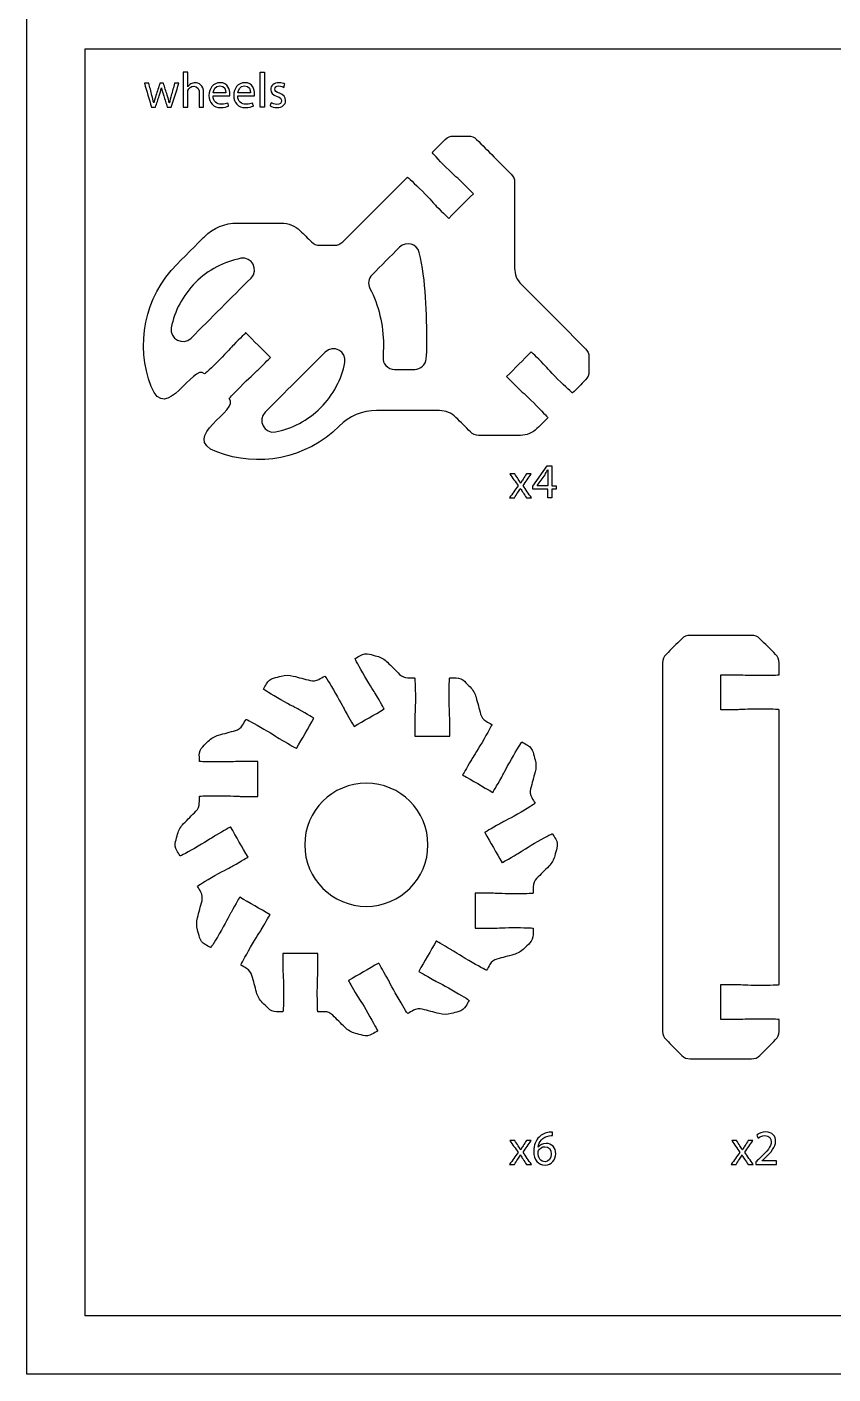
# Model space of a CAD drawing. Extents: x 0 to 430, y 150 to 450.
# Drawn here: x 0 to 69.2, y 150 to 265.7 of the extents above; entities that cross this region are included whole.
import ezdxf

# ---------------------------------------------------------------- set-up
doc = ezdxf.new("R2010")
doc.units = 0
doc.header["$MEASUREMENT"] = 0
doc.layers.add('DEFAULT', color=18, linetype='CONTINUOUS')

msp = doc.modelspace()

# ---------------------------------------------------------------- linework, layer by layer
at = {"layer": 'DEFAULT', "color": 116}
for points in [[(430, 150), (0, 150), (0, 450), (430, 450)], [(136.26, 155), (5, 155), (5, 263.77), (136.26, 263.77)]]:
    msp.add_lwpolyline(points, close=True, dxfattribs=at)
at = {"layer": 'DEFAULT', "color": 18}
for points in [[(20.02, 261.78), (20.39, 261.78), (20.39, 258.77), (20.02, 258.77)], [(44.71, 225.23), (44.71, 225.98), (43.43, 225.98), (43.43, 226.22), (44.66, 227.98), (45.06, 227.98), (45.06, 226.27), (45.44, 226.27), (45.44, 225.98), (45.06, 225.98), (45.06, 225.23)]]:
    msp.add_lwpolyline(points, close=True, dxfattribs=at)
for points, knots in [([(13.42, 261.78), (13.55, 261.78), (13.67, 261.78), (13.8, 261.78), (13.8, 261.35), (13.8, 260.93), (13.81, 260.5), (13.86, 260.6), (13.96, 260.7), (14.07, 260.76), (14.18, 260.82), (14.31, 260.87), (14.45, 260.87), (14.73, 260.87), (15.17, 260.7), (15.17, 259.99), (15.17, 259.59), (15.17, 259.18), (15.17, 258.77), (15.04, 258.77), (14.92, 258.77), (14.8, 258.77), (14.8, 259.16), (14.8, 259.56), (14.8, 259.95), (14.8, 260.28), (14.67, 260.56), (14.32, 260.56), (14.08, 260.56), (13.89, 260.39), (13.82, 260.19), (13.8, 260.14), (13.8, 260.08), (13.8, 260.01), (13.8, 259.6), (13.8, 259.18), (13.8, 258.77), (13.67, 258.77), (13.55, 258.77), (13.42, 258.77), (13.42, 259.77), (13.42, 260.78), (13.42, 261.78)], [8.516, 8.516, 8.516, 8.516, 9.571, 9.571, 9.571, 13.217, 13.217, 13.217, 14.217, 14.217, 14.217, 15.217, 15.217, 15.217, 16.217, 16.217, 16.217, 19.672, 19.672, 19.672, 20.726, 20.726, 20.726, 24.06, 24.06, 24.06, 25.06, 25.06, 25.06, 26.06, 26.06, 26.06, 27.06, 27.06, 27.06, 30.562, 30.562, 30.562, 31.617, 31.617, 31.617, 40.133, 40.133, 40.133, 40.133]), ([(10.46, 260.82), (10.55, 260.47), (10.64, 260.13), (10.73, 259.78), (10.79, 259.55), (10.84, 259.34), (10.88, 259.13), (10.88, 259.13), (10.89, 259.13), (10.89, 259.13), (10.94, 259.34), (11.01, 259.56), (11.07, 259.78), (11.19, 260.12), (11.3, 260.47), (11.41, 260.82), (11.51, 260.82), (11.62, 260.82), (11.72, 260.82), (11.83, 260.48), (11.93, 260.14), (12.04, 259.8), (12.12, 259.55), (12.17, 259.34), (12.22, 259.13), (12.23, 259.13), (12.23, 259.13), (12.23, 259.13), (12.27, 259.34), (12.32, 259.55), (12.39, 259.79), (12.49, 260.14), (12.59, 260.48), (12.68, 260.82), (12.81, 260.82), (12.93, 260.82), (13.05, 260.82), (12.83, 260.14), (12.61, 259.46), (12.39, 258.77), (12.28, 258.77), (12.16, 258.77), (12.05, 258.77), (11.95, 259.1), (11.84, 259.42), (11.74, 259.75), (11.67, 259.98), (11.61, 260.18), (11.55, 260.42), (11.5, 260.18), (11.43, 259.97), (11.36, 259.75), (11.25, 259.42), (11.14, 259.1), (11.03, 258.77), (10.92, 258.77), (10.81, 258.77), (10.69, 258.77), (10.49, 259.46), (10.28, 260.14), (10.08, 260.82), (10.2, 260.82), (10.33, 260.82), (10.46, 260.82)], [0, 0, 0, 0, 3.048331, 3.048331, 3.048331, 4.048331, 4.048331, 4.048331, 4.084331, 4.084331, 4.084331, 5.084331, 5.084331, 5.084331, 8.194339, 8.194339, 8.194339, 9.081339, 9.081339, 9.081339, 12.119695, 12.119695, 12.119695, 13.119695, 13.119695, 13.119695, 13.154695, 13.154695, 13.154695, 14.154695, 14.154695, 14.154695, 17.184048, 17.184048, 17.184048, 18.227048, 18.227048, 18.227048, 24.326119, 24.326119, 24.326119, 25.286119, 25.286119, 25.286119, 28.195317, 28.195317, 28.195317, 29.219317, 29.219317, 29.219317, 30.219317, 30.219317, 30.219317, 33.132444, 33.132444, 33.132444, 34.092444, 34.092444, 34.092444, 40.155778, 40.155778, 40.155778, 41.234778, 41.234778, 41.234778, 41.234778]), ([(15.98, 259.73), (15.99, 259.23), (16.31, 259.02), (16.68, 259.02), (16.95, 259.02), (17.11, 259.06), (17.25, 259.12), (17.27, 259.03), (17.29, 258.95), (17.31, 258.86), (17.18, 258.8), (16.96, 258.73), (16.63, 258.73), (16, 258.73), (15.63, 259.15), (15.63, 259.76), (15.63, 260.38), (15.99, 260.87), (16.59, 260.87), (17.26, 260.87), (17.43, 260.28), (17.43, 259.9), (17.43, 259.83), (17.42, 259.77), (17.42, 259.73), (16.94, 259.73), (16.46, 259.73), (15.98, 259.73)], [4.078, 4.078, 4.078, 4.078, 5.078, 5.078, 5.078, 6.078, 6.078, 6.078, 6.85416, 6.85416, 6.85416, 7.85416, 7.85416, 7.85416, 8.85416, 8.85416, 8.85416, 9.85416, 9.85416, 9.85416, 10.85416, 10.85416, 10.85416, 11.85416, 11.85416, 11.85416, 15.93216, 15.93216, 15.93216, 15.93216]), ([(17.07, 260), (17.08, 260.23), (16.98, 260.6), (16.56, 260.6), (16.18, 260.6), (16.02, 260.25), (15.99, 260), (16.35, 260), (16.71, 260), (17.07, 260)], [3.082, 3.082, 3.082, 3.082, 4.082, 4.082, 4.082, 5.082, 5.082, 5.082, 8.164, 8.164, 8.164, 8.164]), ([(18.1, 259.73), (18.11, 259.23), (18.43, 259.02), (18.8, 259.02), (19.07, 259.02), (19.23, 259.06), (19.37, 259.12), (19.39, 259.03), (19.41, 258.95), (19.44, 258.86), (19.3, 258.8), (19.08, 258.73), (18.75, 258.73), (18.12, 258.73), (17.75, 259.15), (17.75, 259.76), (17.75, 260.38), (18.11, 260.87), (18.71, 260.87), (19.38, 260.87), (19.55, 260.28), (19.55, 259.9), (19.55, 259.83), (19.55, 259.77), (19.54, 259.73), (19.06, 259.73), (18.58, 259.73), (18.1, 259.73)], [4.078, 4.078, 4.078, 4.078, 5.078, 5.078, 5.078, 6.078, 6.078, 6.078, 6.85416, 6.85416, 6.85416, 7.85416, 7.85416, 7.85416, 8.85416, 8.85416, 8.85416, 9.85416, 9.85416, 9.85416, 10.85416, 10.85416, 10.85416, 11.85416, 11.85416, 11.85416, 15.93216, 15.93216, 15.93216, 15.93216]), ([(19.19, 260), (19.2, 260.23), (19.1, 260.6), (18.68, 260.6), (18.3, 260.6), (18.14, 260.25), (18.11, 260), (18.47, 260), (18.83, 260), (19.19, 260)], [3.082, 3.082, 3.082, 3.082, 4.082, 4.082, 4.082, 5.082, 5.082, 5.082, 8.164, 8.164, 8.164, 8.164]), ([(20.96, 259.15), (21.07, 259.08), (21.27, 259.01), (21.46, 259.01), (21.73, 259.01), (21.85, 259.14), (21.85, 259.31), (21.85, 259.49), (21.75, 259.59), (21.47, 259.69), (21.1, 259.82), (20.93, 260.02), (20.93, 260.27), (20.93, 260.6), (21.2, 260.87), (21.64, 260.87), (21.84, 260.87), (22.03, 260.81), (22.14, 260.74), (22.11, 260.65), (22.08, 260.56), (22.05, 260.47), (21.97, 260.52), (21.82, 260.59), (21.63, 260.59), (21.41, 260.59), (21.29, 260.46), (21.29, 260.31), (21.29, 260.14), (21.41, 260.06), (21.67, 259.96), (22.03, 259.83), (22.21, 259.65), (22.21, 259.34), (22.21, 258.98), (21.93, 258.73), (21.45, 258.73), (21.22, 258.73), (21.02, 258.79), (20.87, 258.87), (20.9, 258.96), (20.93, 259.06), (20.96, 259.15)], [0.846234, 0.846234, 0.846234, 0.846234, 1.846234, 1.846234, 1.846234, 2.846234, 2.846234, 2.846234, 3.846234, 3.846234, 3.846234, 4.846234, 4.846234, 4.846234, 5.846234, 5.846234, 5.846234, 6.846234, 6.846234, 6.846234, 7.658342, 7.658342, 7.658342, 8.658342, 8.658342, 8.658342, 9.658342, 9.658342, 9.658342, 10.658342, 10.658342, 10.658342, 11.658342, 11.658342, 11.658342, 12.658342, 12.658342, 12.658342, 13.658342, 13.658342, 13.658342, 14.504576, 14.504576, 14.504576, 14.504576]), ([(41.89, 227.28), (41.98, 227.13), (42.08, 226.98), (42.18, 226.84), (42.26, 226.72), (42.32, 226.62), (42.39, 226.5), (42.39, 226.5), (42.39, 226.5), (42.4, 226.5), (42.47, 226.62), (42.53, 226.73), (42.6, 226.84), (42.7, 226.99), (42.79, 227.13), (42.89, 227.28), (43.02, 227.28), (43.16, 227.28), (43.29, 227.28), (43.06, 226.95), (42.83, 226.62), (42.59, 226.29), (42.83, 225.93), (43.07, 225.58), (43.31, 225.23), (43.17, 225.23), (43.03, 225.23), (42.89, 225.23), (42.79, 225.38), (42.69, 225.54), (42.59, 225.69), (42.51, 225.81), (42.44, 225.92), (42.36, 226.04), (42.29, 225.92), (42.22, 225.81), (42.14, 225.69), (42.05, 225.54), (41.95, 225.38), (41.85, 225.23), (41.71, 225.23), (41.58, 225.23), (41.44, 225.23), (41.68, 225.58), (41.92, 225.92), (42.17, 226.27), (41.93, 226.61), (41.7, 226.94), (41.47, 227.28), (41.61, 227.28), (41.75, 227.28), (41.89, 227.28)], [1.175, 1.175, 1.175, 1.175, 2.671308, 2.671308, 2.671308, 3.671308, 3.671308, 3.671308, 3.707308, 3.707308, 3.707308, 4.707308, 4.707308, 4.707308, 6.187538, 6.187538, 6.187538, 7.325538, 7.325538, 7.325538, 10.75863, 10.75863, 10.75863, 14.385133, 14.385133, 14.385133, 15.584133, 15.584133, 15.584133, 17.14431, 17.14431, 17.14431, 18.16731, 18.16731, 18.16731, 19.16731, 19.16731, 19.16731, 20.719886, 20.719886, 20.719886, 21.883886, 21.883886, 21.883886, 25.494335, 25.494335, 25.494335, 28.950641, 28.950641, 28.950641, 30.125641, 30.125641, 30.125641, 30.125641]), ([(44.71, 226.27), (44.71, 226.57), (44.71, 226.88), (44.71, 227.19), (44.71, 227.33), (44.71, 227.47), (44.72, 227.62), (44.71, 227.62), (44.71, 227.62), (44.71, 227.62), (44.62, 227.46), (44.55, 227.34), (44.48, 227.21), (44.25, 226.9), (44.03, 226.59), (43.8, 226.27), (44.1, 226.27), (44.41, 226.27), (44.71, 226.27)], [2.555, 2.555, 2.555, 2.555, 5.157, 5.157, 5.157, 6.157, 6.157, 6.157, 6.193, 6.193, 6.193, 7.193, 7.193, 7.193, 10.483231, 10.483231, 10.483231, 13.038231, 13.038231, 13.038231, 13.038231]), ([(41.89, 170.04), (41.98, 169.89), (42.08, 169.74), (42.18, 169.6), (42.26, 169.48), (42.32, 169.38), (42.39, 169.26), (42.39, 169.26), (42.39, 169.26), (42.4, 169.26), (42.47, 169.39), (42.53, 169.49), (42.6, 169.6), (42.7, 169.75), (42.79, 169.89), (42.89, 170.04), (43.02, 170.04), (43.16, 170.04), (43.29, 170.04), (43.06, 169.71), (42.83, 169.38), (42.59, 169.05), (42.83, 168.69), (43.07, 168.34), (43.31, 167.99), (43.17, 167.99), (43.03, 167.99), (42.89, 167.99), (42.79, 168.14), (42.69, 168.3), (42.59, 168.45), (42.51, 168.57), (42.44, 168.68), (42.36, 168.81), (42.29, 168.68), (42.22, 168.57), (42.14, 168.45), (42.05, 168.3), (41.95, 168.14), (41.85, 167.99), (41.71, 167.99), (41.58, 167.99), (41.44, 167.99), (41.68, 168.34), (41.92, 168.69), (42.17, 169.03), (41.93, 169.37), (41.7, 169.7), (41.47, 170.04), (41.61, 170.04), (41.75, 170.04), (41.89, 170.04)], [0, 0, 0, 0, 1.496308, 1.496308, 1.496308, 2.496308, 2.496308, 2.496308, 2.532308, 2.532308, 2.532308, 3.532308, 3.532308, 3.532308, 5.012538, 5.012538, 5.012538, 6.150538, 6.150538, 6.150538, 9.58363, 9.58363, 9.58363, 13.210133, 13.210133, 13.210133, 14.409133, 14.409133, 14.409133, 15.970148, 15.970148, 15.970148, 16.993148, 16.993148, 16.993148, 17.993148, 17.993148, 17.993148, 19.546566, 19.546566, 19.546566, 20.710566, 20.710566, 20.710566, 24.321014, 24.321014, 24.321014, 27.777321, 27.777321, 27.777321, 28.952321, 28.952321, 28.952321, 28.952321]), ([(45.12, 170.48), (45.05, 170.48), (44.95, 170.48), (44.85, 170.46), (44.26, 170.36), (43.95, 169.94), (43.89, 169.48), (43.89, 169.48), (43.9, 169.48), (43.9, 169.48), (44.03, 169.66), (44.26, 169.8), (44.57, 169.8), (45.05, 169.8), (45.4, 169.45), (45.4, 168.91), (45.4, 168.41), (45.05, 167.94), (44.48, 167.94), (43.89, 167.94), (43.51, 168.4), (43.51, 169.11), (43.51, 169.66), (43.7, 170.08), (43.97, 170.35), (44.2, 170.58), (44.51, 170.72), (44.85, 170.76), (44.96, 170.78), (45.06, 170.78), (45.12, 170.78), (45.12, 170.68), (45.12, 170.58), (45.12, 170.48)], [0.863, 0.863, 0.863, 0.863, 1.863, 1.863, 1.863, 2.863, 2.863, 2.863, 2.899, 2.899, 2.899, 3.899, 3.899, 3.899, 4.899, 4.899, 4.899, 5.899, 5.899, 5.899, 6.899, 6.899, 6.899, 7.899, 7.899, 7.899, 8.899, 8.899, 8.899, 9.899, 9.899, 9.899, 10.762, 10.762, 10.762, 10.762]), ([(60.92, 170.04), (61.02, 169.89), (61.11, 169.74), (61.21, 169.6), (61.29, 169.48), (61.35, 169.38), (61.42, 169.26), (61.42, 169.26), (61.43, 169.26), (61.43, 169.26), (61.5, 169.39), (61.57, 169.49), (61.64, 169.6), (61.73, 169.75), (61.83, 169.89), (61.92, 170.04), (62.06, 170.04), (62.19, 170.04), (62.32, 170.04), (62.09, 169.71), (61.86, 169.38), (61.63, 169.05), (61.87, 168.69), (62.11, 168.34), (62.35, 167.99), (62.21, 167.99), (62.06, 167.99), (61.92, 167.99), (61.82, 168.14), (61.72, 168.3), (61.62, 168.45), (61.54, 168.57), (61.47, 168.68), (61.39, 168.81), (61.33, 168.68), (61.25, 168.57), (61.18, 168.45), (61.08, 168.3), (60.98, 168.14), (60.88, 167.99), (60.75, 167.99), (60.61, 167.99), (60.47, 167.99), (60.71, 168.34), (60.96, 168.69), (61.2, 169.03), (60.97, 169.37), (60.74, 169.7), (60.51, 170.04), (60.64, 170.04), (60.78, 170.04), (60.92, 170.04)], [0, 0, 0, 0, 1.496308, 1.496308, 1.496308, 2.496308, 2.496308, 2.496308, 2.532308, 2.532308, 2.532308, 3.532308, 3.532308, 3.532308, 5.012538, 5.012538, 5.012538, 6.150538, 6.150538, 6.150538, 9.58363, 9.58363, 9.58363, 13.210133, 13.210133, 13.210133, 14.409133, 14.409133, 14.409133, 15.970148, 15.970148, 15.970148, 16.993148, 16.993148, 16.993148, 17.993148, 17.993148, 17.993148, 19.546566, 19.546566, 19.546566, 20.711566, 20.711566, 20.711566, 24.322586, 24.322586, 24.322586, 27.778892, 27.778892, 27.778892, 28.953892, 28.953892, 28.953892, 28.953892]), ([(62.59, 167.99), (62.59, 168.07), (62.59, 168.14), (62.59, 168.22), (62.69, 168.31), (62.78, 168.41), (62.88, 168.5), (63.58, 169.17), (63.9, 169.52), (63.9, 169.94), (63.9, 170.22), (63.77, 170.48), (63.36, 170.48), (63.11, 170.48), (62.9, 170.35), (62.77, 170.24), (62.74, 170.33), (62.7, 170.42), (62.66, 170.51), (62.85, 170.67), (63.12, 170.79), (63.43, 170.79), (64.03, 170.79), (64.28, 170.38), (64.28, 169.99), (64.28, 169.48), (63.91, 169.07), (63.33, 168.51), (63.26, 168.44), (63.18, 168.37), (63.11, 168.3), (63.52, 168.3), (63.93, 168.3), (64.34, 168.3), (64.34, 168.19), (64.34, 168.09), (64.34, 167.99), (63.76, 167.99), (63.17, 167.99), (62.59, 167.99)], [4.977, 4.977, 4.977, 4.977, 5.624, 5.624, 5.624, 6.777406, 6.777406, 6.777406, 7.777406, 7.777406, 7.777406, 8.777406, 8.777406, 8.777406, 9.777406, 9.777406, 9.777406, 10.593759, 10.593759, 10.593759, 11.593759, 11.593759, 11.593759, 12.593759, 12.593759, 12.593759, 13.593759, 13.593759, 13.593759, 14.466644, 14.466644, 14.466644, 17.968644, 17.968644, 17.968644, 18.844644, 18.844644, 18.844644, 23.821644, 23.821644, 23.821644, 23.821644]), ([(45.02, 168.89), (45.02, 169.28), (44.79, 169.52), (44.45, 169.52), (44.23, 169.52), (44.02, 169.38), (43.92, 169.18), (43.89, 169.14), (43.88, 169.08), (43.88, 169.02), (43.88, 168.56), (44.09, 168.23), (44.48, 168.23), (44.8, 168.23), (45.02, 168.5), (45.02, 168.89)], [1, 1, 1, 1, 2, 2, 2, 3, 3, 3, 4, 4, 4, 5, 5, 5, 6, 6, 6, 6])]:
    msp.add_open_spline(points, degree=3, knots=knots, dxfattribs=at)
at = {"layer": 'DEFAULT', "color": 1}
for points, knots in [([(16.29, 229.17), (19.81, 227.8), (23.96, 228.55), (26.8, 231.38), (27.66, 232.23), (28.81, 232.72), (30.02, 232.72), (31.83, 232.72), (33.63, 232.72), (35.43, 232.72), (35.95, 232.72), (36.46, 232.51), (36.83, 232.13), (37.25, 231.72), (37.66, 231.3), (38.08, 230.89), (38.27, 230.7), (38.52, 230.59), (38.78, 230.59), (39.98, 230.59), (41.18, 230.59), (42.37, 230.59), (42.91, 230.59), (43.41, 230.8), (43.79, 231.18), (44.1, 231.49), (44.4, 231.8), (44.71, 232.11), (44.71, 232.15), (44.18, 232.71), (43.51, 233.38), (42.83, 234.06), (42.39, 234.43), (42.24, 234.58), (41.62, 235.19), (41.18, 235.64), (41.18, 235.64), (41.89, 236.35), (42.6, 237.06), (43.3, 237.76), (43.3, 237.76), (43.75, 237.32), (44.36, 236.7), (44.51, 236.55), (44.88, 236.11), (45.56, 235.43), (46.24, 234.75), (46.8, 234.23), (46.84, 234.23), (47.21, 234.6), (47.59, 234.98), (47.96, 235.35), (48.14, 235.54), (48.25, 235.79), (48.25, 236.06), (48.25, 236.48), (48.25, 236.91), (48.25, 237.33), (48.25, 237.6), (48.14, 237.85), (47.96, 238.03), (46.12, 239.87), (44.29, 241.7), (42.45, 243.54), (42.07, 243.92), (41.86, 244.42), (41.87, 244.95), (41.86, 247.41), (41.86, 249.87), (41.86, 252.32), (41.87, 252.59), (41.76, 252.84), (41.57, 253.03), (40.58, 254.02), (39.59, 255.01), (38.6, 256), (38.42, 256.18), (38.16, 256.29), (37.9, 256.29), (37.47, 256.29), (37.05, 256.29), (36.62, 256.29), (36.36, 256.29), (36.11, 256.18), (35.92, 256), (35.54, 255.63), (35.17, 255.25), (34.79, 254.88), (34.77, 254.86), (35.31, 254.29), (35.99, 253.6), (36.68, 252.92), (37.12, 252.55), (37.27, 252.4), (37.88, 251.78), (38.33, 251.34), (38.33, 251.34), (37.62, 250.64), (36.91, 249.93), (36.21, 249.22), (36.21, 249.22), (35.77, 249.66), (35.14, 250.28), (35, 250.43), (34.62, 250.87), (33.95, 251.55), (33.27, 252.23), (32.71, 252.75), (32.67, 252.76), (30.82, 250.9), (28.97, 249.05), (27.11, 247.2), (26.93, 247.02), (26.67, 246.91), (26.41, 246.91), (25.98, 246.91), (25.56, 246.91), (25.13, 246.91), (24.87, 246.91), (24.62, 247.02), (24.43, 247.2), (24.11, 247.52), (23.79, 247.84), (23.46, 248.16), (23.03, 248.59), (22.45, 248.82), (21.84, 248.82), (20.58, 248.82), (19.32, 248.82), (18.07, 248.82), (17.01, 248.82), (15.99, 248.4), (15.24, 247.65), (15.24, 247.65), (13.71, 246.12), (12.89, 245.3), (10.05, 242.46), (9.31, 238.31), (10.67, 234.79), (11.95, 231.49), (14.25, 236.87), (15.25, 235.87), (15.29, 235.87), (15.85, 236.39), (16.52, 237.07), (17.2, 237.75), (17.58, 238.19), (17.72, 238.34), (18.34, 238.96), (18.78, 239.4), (18.78, 239.4), (19.49, 238.69), (20.2, 237.99), (20.91, 237.28), (20.91, 237.28), (20.46, 236.84), (19.85, 236.22), (19.7, 236.07), (19.26, 235.7), (18.57, 235.02), (17.9, 234.34), (17.37, 233.78), (17.37, 233.75), (18.37, 232.75), (13, 230.44), (16.29, 229.17)], [3, 3, 3, 3, 4, 4, 4, 5, 5, 5, 20.316, 20.316, 20.316, 21.316, 21.316, 21.316, 26.305345, 26.305345, 26.305345, 27.305345, 27.305345, 27.305345, 37.473345, 37.473345, 37.473345, 38.473345, 38.473345, 38.473345, 42.193434, 42.193434, 42.193434, 43.193434, 43.193434, 43.193434, 44.193434, 44.193434, 44.193434, 45.193434, 45.193434, 45.193434, 53.704177, 53.704177, 53.704177, 54.704177, 54.704177, 54.704177, 55.704177, 55.704177, 55.704177, 56.704177, 56.704177, 56.704177, 61.204216, 61.204216, 61.204216, 62.204216, 62.204216, 62.204216, 65.824216, 65.824216, 65.824216, 66.824216, 66.824216, 66.824216, 88.894433, 88.894433, 88.894433, 89.894433, 89.894433, 89.894433, 110.789434, 110.789434, 110.789434, 111.789434, 111.789434, 111.789434, 123.669535, 123.669535, 123.669535, 124.669535, 124.669535, 124.669535, 128.28254, 128.28254, 128.28254, 129.28254, 129.28254, 129.28254, 133.783287, 133.783287, 133.783287, 134.783287, 134.783287, 134.783287, 135.783287, 135.783287, 135.783287, 136.783287, 136.783287, 136.783287, 145.293317, 145.293317, 145.293317, 146.293317, 146.293317, 146.293317, 147.293317, 147.293317, 147.293317, 148.293317, 148.293317, 148.293317, 170.572838, 170.572838, 170.572838, 171.572838, 171.572838, 171.572838, 175.186844, 175.186844, 175.186844, 176.186844, 176.186844, 176.186844, 180.046246, 180.046246, 180.046246, 181.046246, 181.046246, 181.046246, 191.744248, 191.744248, 191.744248, 192.744248, 192.744248, 192.744248, 193.744248, 193.744248, 193.744248, 194.744248, 194.744248, 194.744248, 195.744248, 195.744248, 195.744248, 196.744248, 196.744248, 196.744248, 197.744248, 197.744248, 197.744248, 198.744248, 198.744248, 198.744248, 207.254285, 207.254285, 207.254285, 208.254285, 208.254285, 208.254285, 209.254285, 209.254285, 209.254285, 210.254285, 210.254285, 210.254285, 211.254285, 211.254285, 211.254285, 211.254285]), ([(30.57, 237.33), (30.59, 237.66), (30.61, 238), (30.61, 238.34), (30.61, 240.09), (30.19, 241.76), (29.45, 243.21), (29.25, 243.6), (29.32, 244.07), (29.63, 244.37), (30.42, 245.17), (31.21, 245.96), (32, 246.75), (32.55, 247.3), (33.49, 247.04), (33.68, 246.29), (34.27, 243.9), (34.33, 241.1), (34.33, 238.34), (34.33, 237.94), (34.32, 237.56), (34.28, 237.17), (34.24, 236.65), (33.81, 236.26), (33.29, 236.26), (32.71, 236.26), (32.13, 236.26), (31.56, 236.26), (30.98, 236.26), (30.51, 236.75), (30.57, 237.33)], [1, 1, 1, 1, 2, 2, 2, 3, 3, 3, 4, 4, 4, 13.520491, 13.520491, 13.520491, 14.520491, 14.520491, 14.520491, 15.520491, 15.520491, 15.520491, 16.520491, 16.520491, 16.520491, 17.520491, 17.520491, 17.520491, 22.428491, 22.428491, 22.428491, 23.428491, 23.428491, 23.428491, 23.428491]), ([(19.24, 244.1), (17.52, 242.38), (15.81, 240.66), (14.09, 238.94), (13.4, 238.25), (12.21, 238.87), (12.39, 239.83), (12.67, 241.25), (13.37, 242.61), (14.47, 243.71), (15.57, 244.81), (16.93, 245.51), (18.36, 245.79), (19.32, 245.98), (19.94, 244.79), (19.24, 244.1)], [0, 0, 0, 0, 20.659539, 20.659539, 20.659539, 21.659539, 21.659539, 21.659539, 22.659539, 22.659539, 22.659539, 23.659539, 23.659539, 23.659539, 24.659539, 24.659539, 24.659539, 24.659539]), ([(20.45, 232.58), (22.17, 234.3), (23.89, 236.02), (25.6, 237.73), (26.3, 238.43), (27.49, 237.81), (27.29, 236.84), (27.01, 235.42), (26.32, 234.07), (25.22, 232.97), (24.12, 231.87), (22.76, 231.17), (21.34, 230.89), (20.38, 230.69), (19.76, 231.89), (20.45, 232.58)], [0, 0, 0, 0, 20.640447, 20.640447, 20.640447, 21.640447, 21.640447, 21.640447, 22.640447, 22.640447, 22.640447, 23.640447, 23.640447, 23.640447, 24.640447, 24.640447, 24.640447, 24.640447]), ([(62.22, 177.06), (60.45, 177.06), (58.69, 177.06), (56.93, 177.06), (56.66, 177.06), (56.41, 177.16), (56.22, 177.35), (55.77, 177.8), (55.32, 178.25), (54.87, 178.71), (54.68, 178.89), (54.57, 179.15), (54.57, 179.41), (54.57, 189.96), (54.57, 200.52), (54.57, 211.07), (54.57, 211.33), (54.68, 211.59), (54.87, 211.78), (55.32, 212.23), (55.77, 212.68), (56.22, 213.13), (56.41, 213.32), (56.66, 213.42), (56.93, 213.42), (58.69, 213.42), (60.45, 213.42), (62.22, 213.42), (62.48, 213.42), (62.74, 213.32), (62.92, 213.13), (63.37, 212.68), (63.83, 212.23), (64.28, 211.78), (64.46, 211.59), (64.57, 211.33), (64.57, 211.07), (64.57, 210.73), (64.57, 210.39), (64.57, 210.04), (64.57, 210.02), (63.79, 209.99), (62.82, 209.99), (61.85, 209.99), (61.28, 210.04), (61.07, 210.04), (60.57, 210.04), (60.07, 210.04), (59.57, 210.04), (59.57, 209.04), (59.57, 208.04), (59.57, 207.04), (60.07, 207.04), (60.57, 207.04), (61.07, 207.04), (61.28, 207.04), (61.85, 207.09), (62.82, 207.09), (63.79, 207.09), (64.57, 207.07), (64.57, 207.04), (64.57, 199.17), (64.57, 191.31), (64.57, 183.44), (64.57, 183.41), (63.79, 183.39), (62.82, 183.39), (61.85, 183.39), (61.28, 183.44), (61.07, 183.44), (60.57, 183.44), (60.07, 183.44), (59.57, 183.44), (59.57, 182.44), (59.57, 181.44), (59.57, 180.43), (60.07, 180.43), (60.57, 180.43), (61.07, 180.43), (61.28, 180.43), (61.85, 180.48), (62.82, 180.48), (63.79, 180.48), (64.57, 180.46), (64.57, 180.43), (64.57, 180.09), (64.57, 179.75), (64.57, 179.41), (64.57, 179.15), (64.46, 178.89), (64.28, 178.71), (63.83, 178.25), (63.37, 177.8), (62.92, 177.35), (62.74, 177.16), (62.48, 177.06), (62.22, 177.06)], [1, 1, 1, 1, 15.992, 15.992, 15.992, 16.992, 16.992, 16.992, 22.421873, 22.421873, 22.421873, 23.421873, 23.421873, 23.421873, 113.155873, 113.155873, 113.155873, 114.155873, 114.155873, 114.155873, 119.578677, 119.578677, 119.578677, 120.578677, 120.578677, 120.578677, 135.572677, 135.572677, 135.572677, 136.572677, 136.572677, 136.572677, 141.995481, 141.995481, 141.995481, 142.995481, 142.995481, 142.995481, 145.899481, 145.899481, 145.899481, 146.899481, 146.899481, 146.899481, 147.899481, 147.899481, 147.899481, 152.149481, 152.149481, 152.149481, 160.659481, 160.659481, 160.659481, 164.909481, 164.909481, 164.909481, 165.909481, 165.909481, 165.909481, 166.909481, 166.909481, 166.909481, 233.823481, 233.823481, 233.823481, 234.823481, 234.823481, 234.823481, 235.823481, 235.823481, 235.823481, 240.073481, 240.073481, 240.073481, 248.583481, 248.583481, 248.583481, 252.833481, 252.833481, 252.833481, 253.833481, 253.833481, 253.833481, 254.833481, 254.833481, 254.833481, 257.729481, 257.729481, 257.729481, 258.729481, 258.729481, 258.729481, 264.160061, 264.160061, 264.160061, 265.160061, 265.160061, 265.160061, 265.160061]), ([(24.98, 181.11), (25.17, 181.11), (25.35, 181.11), (25.54, 181.11), (25.8, 181.11), (26.06, 181), (26.25, 180.81), (26.6, 180.46), (26.95, 180.11), (27.31, 179.76), (27.55, 179.51), (27.86, 179.34), (28.2, 179.25), (28.42, 179.19), (28.64, 179.13), (28.86, 179.07), (29.11, 179), (29.39, 179.04), (29.62, 179.17), (29.78, 179.26), (29.94, 179.36), (30.1, 179.45), (30.13, 179.46), (29.75, 180.15), (29.27, 180.99), (28.79, 181.82), (28.46, 182.3), (28.35, 182.48), (27.91, 183.24), (27.6, 183.78), (27.6, 183.78), (28.47, 184.28), (29.33, 184.78), (30.2, 185.28), (30.2, 185.28), (30.51, 184.74), (30.95, 183.98), (31.06, 183.8), (31.3, 183.28), (31.78, 182.44), (32.25, 181.63), (32.65, 180.98), (32.7, 180.95), (32.86, 181.04), (33.02, 181.14), (33.19, 181.23), (33.42, 181.36), (33.69, 181.4), (33.94, 181.33), (34.42, 181.2), (34.91, 181.07), (35.39, 180.95), (35.73, 180.86), (36.08, 180.86), (36.42, 180.95), (36.64, 181.01), (36.86, 181.07), (37.08, 181.12), (37.33, 181.19), (37.55, 181.36), (37.68, 181.59), (37.78, 181.75), (37.87, 181.91), (37.96, 182.08), (37.94, 182.12), (37.29, 182.52), (36.48, 182.99), (35.64, 183.47), (35.12, 183.72), (34.93, 183.82), (34.18, 184.26), (33.64, 184.57), (33.64, 184.57), (34.14, 185.44), (34.64, 186.31), (35.14, 187.17), (35.14, 187.17), (35.68, 186.86), (36.44, 186.42), (36.62, 186.32), (37.09, 185.99), (37.93, 185.5), (38.74, 185.04), (39.41, 184.67), (39.46, 184.67), (39.56, 184.84), (39.65, 185), (39.75, 185.16), (39.88, 185.39), (40.1, 185.56), (40.35, 185.63), (40.83, 185.76), (41.31, 185.88), (41.8, 186.01), (42.13, 186.11), (42.44, 186.28), (42.69, 186.53), (42.85, 186.69), (43.01, 186.85), (43.17, 187.01), (43.36, 187.2), (43.46, 187.46), (43.46, 187.72), (43.46, 187.91), (43.46, 188.09), (43.46, 188.28), (43.38, 188.31), (42.63, 188.33), (41.72, 188.33), (40.75, 188.33), (40.18, 188.28), (39.97, 188.28), (39.47, 188.28), (38.97, 188.28), (38.47, 188.28), (38.47, 189.28), (38.47, 190.28), (38.47, 191.28), (38.97, 191.28), (39.47, 191.28), (39.97, 191.28), (40.18, 191.28), (40.75, 191.23), (41.72, 191.23), (42.64, 191.23), (43.39, 191.25), (43.46, 191.28), (43.46, 191.47), (43.46, 191.66), (43.46, 191.84), (43.46, 192.11), (43.57, 192.36), (43.76, 192.55), (44.11, 192.9), (44.46, 193.25), (44.81, 193.61), (45.06, 193.85), (45.23, 194.16), (45.32, 194.5), (45.38, 194.72), (45.44, 194.94), (45.5, 195.16), (45.57, 195.42), (45.53, 195.69), (45.4, 195.92), (45.31, 196.08), (45.22, 196.24), (45.12, 196.4), (45.06, 196.39), (44.39, 196.03), (43.59, 195.57), (42.75, 195.09), (42.28, 194.76), (42.1, 194.65), (41.34, 194.21), (40.8, 193.9), (40.8, 193.9), (40.3, 194.77), (39.8, 195.63), (39.3, 196.5), (39.3, 196.5), (39.84, 196.81), (40.6, 197.25), (40.78, 197.36), (41.3, 197.6), (42.13, 198.08), (42.95, 198.55), (43.6, 198.95), (43.62, 199), (43.53, 199.16), (43.44, 199.33), (43.34, 199.49), (43.21, 199.72), (43.17, 199.99), (43.24, 200.25), (43.37, 200.73), (43.5, 201.21), (43.63, 201.69), (43.72, 202.03), (43.72, 202.38), (43.63, 202.72), (43.57, 202.94), (43.51, 203.16), (43.45, 203.38), (43.38, 203.64), (43.21, 203.86), (42.98, 203.99), (42.82, 204.08), (42.66, 204.17), (42.5, 204.27), (42.46, 204.24), (42.06, 203.59), (41.59, 202.78), (41.1, 201.94), (40.86, 201.42), (40.76, 201.24), (40.32, 200.48), (40, 199.94), (40, 199.94), (39.14, 200.44), (38.27, 200.94), (37.4, 201.44), (37.4, 201.44), (37.72, 201.98), (38.16, 202.74), (38.26, 202.92), (38.59, 203.39), (39.07, 204.23), (39.56, 205.07), (39.93, 205.75), (39.91, 205.77), (39.74, 205.86), (39.58, 205.96), (39.42, 206.05), (39.19, 206.18), (39.02, 206.4), (38.95, 206.66), (38.82, 207.14), (38.69, 207.62), (38.56, 208.1), (38.47, 208.44), (38.29, 208.74), (38.05, 208.99), (37.88, 209.15), (37.72, 209.31), (37.56, 209.48), (37.38, 209.66), (37.12, 209.77), (36.86, 209.77), (36.67, 209.77), (36.49, 209.77), (36.3, 209.77), (36.27, 209.77), (36.25, 208.99), (36.25, 208.02), (36.25, 207.05), (36.3, 206.48), (36.3, 206.27), (36.3, 205.77), (36.3, 205.27), (36.3, 204.77), (35.3, 204.77), (34.3, 204.77), (33.3, 204.77), (33.3, 205.27), (33.3, 205.77), (33.3, 206.27), (33.3, 206.48), (33.35, 207.05), (33.35, 208.02), (33.35, 208.99), (33.3, 209.78), (33.28, 209.78), (33.09, 209.78), (32.9, 209.78), (32.71, 209.78), (32.44, 209.78), (32.19, 209.88), (32, 210.07), (31.65, 210.42), (31.3, 210.77), (30.95, 211.12), (30.7, 211.37), (30.39, 211.54), (30.05, 211.63), (29.83, 211.69), (29.62, 211.75), (29.4, 211.81), (29.14, 211.88), (28.86, 211.84), (28.63, 211.7), (28.48, 211.61), (28.33, 211.52), (28.18, 211.43), (28.15, 211.42), (28.52, 210.73), (29.01, 209.89), (29.49, 209.05), (29.82, 208.58), (29.93, 208.4), (30.36, 207.64), (30.68, 207.1), (30.68, 207.1), (29.81, 206.6), (28.94, 206.1), (28.08, 205.6), (28.08, 205.6), (27.76, 206.14), (27.33, 206.9), (27.22, 207.08), (26.98, 207.6), (26.49, 208.44), (26.01, 209.27), (25.61, 209.93), (25.58, 209.93), (25.4, 209.83), (25.23, 209.73), (25.06, 209.64), (24.83, 209.51), (24.57, 209.48), (24.32, 209.54), (23.83, 209.67), (23.35, 209.8), (22.86, 209.93), (22.53, 210.02), (22.17, 210.02), (21.83, 209.93), (21.62, 209.87), (21.4, 209.81), (21.18, 209.75), (20.92, 209.68), (20.7, 209.51), (20.56, 209.27), (20.48, 209.11), (20.39, 208.96), (20.31, 208.81), (20.31, 208.77), (20.97, 208.37), (21.8, 207.89), (22.64, 207.4), (23.16, 207.16), (23.34, 207.06), (24.1, 206.62), (24.64, 206.31), (24.64, 206.31), (24.14, 205.44), (23.64, 204.57), (23.14, 203.71), (23.14, 203.71), (22.6, 204.02), (21.84, 204.46), (21.66, 204.56), (21.19, 204.89), (20.35, 205.37), (19.51, 205.86), (18.82, 206.23), (18.81, 206.21), (18.71, 206.04), (18.61, 205.87), (18.51, 205.7), (18.38, 205.48), (18.16, 205.31), (17.91, 205.25), (17.43, 205.12), (16.95, 204.99), (16.46, 204.86), (16.12, 204.76), (15.81, 204.59), (15.57, 204.34), (15.41, 204.18), (15.25, 204.02), (15.09, 203.86), (14.9, 203.67), (14.8, 203.41), (14.8, 203.14), (14.8, 202.96), (14.81, 202.78), (14.81, 202.6), (14.81, 202.57), (15.59, 202.55), (16.56, 202.55), (17.53, 202.55), (18.1, 202.6), (18.31, 202.6), (18.81, 202.6), (19.31, 202.6), (19.81, 202.6), (19.81, 201.6), (19.81, 200.6), (19.81, 199.6), (19.31, 199.6), (18.81, 199.6), (18.31, 199.6), (18.1, 199.6), (17.53, 199.65), (16.56, 199.65), (15.59, 199.65), (14.81, 199.63), (14.81, 199.6), (14.81, 199.4), (14.8, 199.21), (14.8, 199.02), (14.8, 198.76), (14.69, 198.51), (14.51, 198.33), (14.16, 197.97), (13.8, 197.62), (13.45, 197.26), (13.2, 197.01), (13.03, 196.7), (12.94, 196.36), (12.88, 196.15), (12.82, 195.93), (12.76, 195.71), (12.69, 195.45), (12.73, 195.17), (12.87, 194.94), (12.96, 194.79), (13.05, 194.63), (13.15, 194.48), (13.16, 194.45), (13.85, 194.82), (14.69, 195.31), (15.52, 195.79), (15.99, 196.12), (16.18, 196.23), (16.94, 196.66), (17.48, 196.98), (17.48, 196.98), (17.98, 196.11), (18.48, 195.24), (18.98, 194.38), (18.98, 194.38), (18.44, 194.06), (17.68, 193.63), (17.5, 193.52), (16.98, 193.28), (16.14, 192.8), (15.31, 192.32), (14.65, 191.91), (14.65, 191.88), (14.74, 191.71), (14.84, 191.54), (14.93, 191.38), (15.06, 191.15), (15.09, 190.88), (15.03, 190.63), (14.9, 190.15), (14.77, 189.66), (14.64, 189.18), (14.55, 188.84), (14.55, 188.48), (14.64, 188.15), (14.7, 187.93), (14.76, 187.71), (14.82, 187.49), (14.89, 187.23), (15.06, 187.01), (15.29, 186.88), (15.45, 186.79), (15.61, 186.7), (15.77, 186.61), (15.8, 186.61), (16.21, 187.27), (16.69, 188.1), (17.17, 188.94), (17.42, 189.46), (17.52, 189.64), (17.96, 190.4), (18.27, 190.94), (18.27, 190.94), (19.14, 190.44), (20, 189.94), (20.87, 189.44), (20.87, 189.44), (20.56, 188.9), (20.12, 188.14), (20.02, 187.96), (19.69, 187.49), (19.2, 186.65), (18.72, 185.81), (18.35, 185.12), (18.37, 185.11), (18.53, 185.01), (18.7, 184.92), (18.86, 184.82), (19.09, 184.69), (19.25, 184.47), (19.32, 184.22), (19.45, 183.74), (19.58, 183.26), (19.71, 182.78), (19.8, 182.44), (19.98, 182.13), (20.23, 181.88), (20.39, 181.72), (20.55, 181.56), (20.71, 181.4), (20.9, 181.21), (21.16, 181.11), (21.42, 181.11), (21.61, 181.11), (21.79, 181.11), (21.98, 181.11), (22.01, 181.11), (22.03, 181.89), (22.03, 182.86), (22.03, 183.83), (21.98, 184.4), (21.98, 184.61), (21.98, 185.11), (21.98, 185.61), (21.98, 186.11), (22.98, 186.11), (23.98, 186.11), (24.98, 186.11), (24.98, 185.61), (24.98, 185.11), (24.98, 184.61), (24.98, 184.4), (24.93, 183.83), (24.93, 182.86), (24.93, 181.89), (24.95, 181.11), (24.98, 181.11)], [1, 1, 1, 1, 2.591, 2.591, 2.591, 3.591, 3.591, 3.591, 7.831541, 7.831541, 7.831541, 8.831541, 8.831541, 8.831541, 10.761885, 10.761885, 10.761885, 11.761885, 11.761885, 11.761885, 13.34967, 13.34967, 13.34967, 14.34967, 14.34967, 14.34967, 15.34967, 15.34967, 15.34967, 16.34967, 16.34967, 16.34967, 24.857278, 24.857278, 24.857278, 25.857278, 25.857278, 25.857278, 26.857278, 26.857278, 26.857278, 27.857278, 27.857278, 27.857278, 29.457457, 29.457457, 29.457457, 30.457457, 30.457457, 30.457457, 34.695042, 34.695042, 34.695042, 35.695042, 35.695042, 35.695042, 37.624231, 37.624231, 37.624231, 38.624231, 38.624231, 38.624231, 40.212016, 40.212016, 40.212016, 41.212016, 41.212016, 41.212016, 42.212016, 42.212016, 42.212016, 43.212016, 43.212016, 43.212016, 51.724624, 51.724624, 51.724624, 52.724624, 52.724624, 52.724624, 53.724624, 53.724624, 53.724624, 54.724624, 54.724624, 54.724624, 56.328669, 56.328669, 56.328669, 57.328669, 57.328669, 57.328669, 61.562597, 61.562597, 61.562597, 62.562597, 62.562597, 62.562597, 64.492292, 64.492292, 64.492292, 65.492292, 65.492292, 65.492292, 67.062303, 67.062303, 67.062303, 68.062303, 68.062303, 68.062303, 69.062303, 69.062303, 69.062303, 73.312303, 73.312303, 73.312303, 81.822303, 81.822303, 81.822303, 86.072303, 86.072303, 86.072303, 87.072303, 87.072303, 87.072303, 88.072303, 88.072303, 88.072303, 89.671303, 89.671303, 89.671303, 90.671303, 90.671303, 90.671303, 94.904759, 94.904759, 94.904759, 95.904759, 95.904759, 95.904759, 97.843158, 97.843158, 97.843158, 98.843158, 98.843158, 98.843158, 100.416321, 100.416321, 100.416321, 101.416321, 101.416321, 101.416321, 102.416321, 102.416321, 102.416321, 103.416321, 103.416321, 103.416321, 111.92393, 111.92393, 111.92393, 112.92393, 112.92393, 112.92393, 113.92393, 113.92393, 113.92393, 114.92393, 114.92393, 114.92393, 116.535142, 116.535142, 116.535142, 117.535142, 117.535142, 117.535142, 121.765963, 121.765963, 121.765963, 122.765963, 122.765963, 122.765963, 124.702171, 124.702171, 124.702171, 125.702171, 125.702171, 125.702171, 127.272833, 127.272833, 127.272833, 128.272833, 128.272833, 128.272833, 129.272833, 129.272833, 129.272833, 130.272833, 130.272833, 130.272833, 138.785441, 138.785441, 138.785441, 139.785441, 139.785441, 139.785441, 140.785441, 140.785441, 140.785441, 141.785441, 141.785441, 141.785441, 143.389486, 143.389486, 143.389486, 144.389486, 144.389486, 144.389486, 148.623414, 148.623414, 148.623414, 149.623414, 149.623414, 149.623414, 151.559473, 151.559473, 151.559473, 152.559473, 152.559473, 152.559473, 154.135473, 154.135473, 154.135473, 155.135473, 155.135473, 155.135473, 156.135473, 156.135473, 156.135473, 160.385473, 160.385473, 160.385473, 168.895473, 168.895473, 168.895473, 173.145473, 173.145473, 173.145473, 174.145473, 174.145473, 174.145473, 175.145473, 175.145473, 175.145473, 176.756473, 176.756473, 176.756473, 177.756473, 177.756473, 177.756473, 181.981457, 181.981457, 181.981457, 182.981457, 182.981457, 182.981457, 184.895762, 184.895762, 184.895762, 185.895762, 185.895762, 185.895762, 187.390033, 187.390033, 187.390033, 188.390033, 188.390033, 188.390033, 189.390033, 189.390033, 189.390033, 190.390033, 190.390033, 190.390033, 198.902641, 198.902641, 198.902641, 199.902641, 199.902641, 199.902641, 200.902641, 200.902641, 200.902641, 201.902641, 201.902641, 201.902641, 203.574433, 203.574433, 203.574433, 204.574433, 204.574433, 204.574433, 208.835215, 208.835215, 208.835215, 209.835215, 209.835215, 209.835215, 211.74862, 211.74862, 211.74862, 212.74862, 212.74862, 212.74862, 214.252078, 214.252078, 214.252078, 215.252078, 215.252078, 215.252078, 216.252078, 216.252078, 216.252078, 217.252078, 217.252078, 217.252078, 225.764686, 225.764686, 225.764686, 226.764686, 226.764686, 226.764686, 227.764686, 227.764686, 227.764686, 228.764686, 228.764686, 228.764686, 230.430978, 230.430978, 230.430978, 231.430978, 231.430978, 231.430978, 235.675082, 235.675082, 235.675082, 236.675082, 236.675082, 236.675082, 238.582155, 238.582155, 238.582155, 239.582155, 239.582155, 239.582155, 241.109314, 241.109314, 241.109314, 242.109314, 242.109314, 242.109314, 243.109314, 243.109314, 243.109314, 247.359314, 247.359314, 247.359314, 255.869314, 255.869314, 255.869314, 260.119314, 260.119314, 260.119314, 261.119314, 261.119314, 261.119314, 262.119314, 262.119314, 262.119314, 263.764489, 263.764489, 263.764489, 264.764489, 264.764489, 264.764489, 269.027657, 269.027657, 269.027657, 270.027657, 270.027657, 270.027657, 271.944152, 271.944152, 271.944152, 272.944152, 272.944152, 272.944152, 274.485416, 274.485416, 274.485416, 275.485416, 275.485416, 275.485416, 276.485416, 276.485416, 276.485416, 277.485416, 277.485416, 277.485416, 285.993025, 285.993025, 285.993025, 286.993025, 286.993025, 286.993025, 287.993025, 287.993025, 287.993025, 288.993025, 288.993025, 288.993025, 290.619657, 290.619657, 290.619657, 291.619657, 291.619657, 291.619657, 295.87825, 295.87825, 295.87825, 296.87825, 296.87825, 296.87825, 298.796037, 298.796037, 298.796037, 299.796037, 299.796037, 299.796037, 301.352565, 301.352565, 301.352565, 302.352565, 302.352565, 302.352565, 303.352565, 303.352565, 303.352565, 304.352565, 304.352565, 304.352565, 312.865174, 312.865174, 312.865174, 313.865174, 313.865174, 313.865174, 314.865174, 314.865174, 314.865174, 315.865174, 315.865174, 315.865174, 317.473749, 317.473749, 317.473749, 318.473749, 318.473749, 318.473749, 322.711799, 322.711799, 322.711799, 323.711799, 323.711799, 323.711799, 325.652102, 325.652102, 325.652102, 326.652102, 326.652102, 326.652102, 328.230102, 328.230102, 328.230102, 329.230102, 329.230102, 329.230102, 330.230102, 330.230102, 330.230102, 334.490102, 334.490102, 334.490102, 343.000102, 343.000102, 343.000102, 347.260102, 347.260102, 347.260102, 348.260102, 348.260102, 348.260102, 349.260102, 349.260102, 349.260102, 349.260102]), ([(29.14, 190.15), (26.22, 190.15), (23.85, 192.52), (23.85, 195.44), (23.85, 198.36), (26.22, 200.73), (29.14, 200.73), (32.06, 200.73), (34.43, 198.36), (34.43, 195.44), (34.43, 192.52), (32.06, 190.15), (29.14, 190.15)], [1, 1, 1, 1, 2, 2, 2, 3, 3, 3, 4, 4, 4, 5, 5, 5, 5])]:
    msp.add_open_spline(points, degree=3, knots=knots, dxfattribs=at)

doc.saveas('drawing.dxf')
